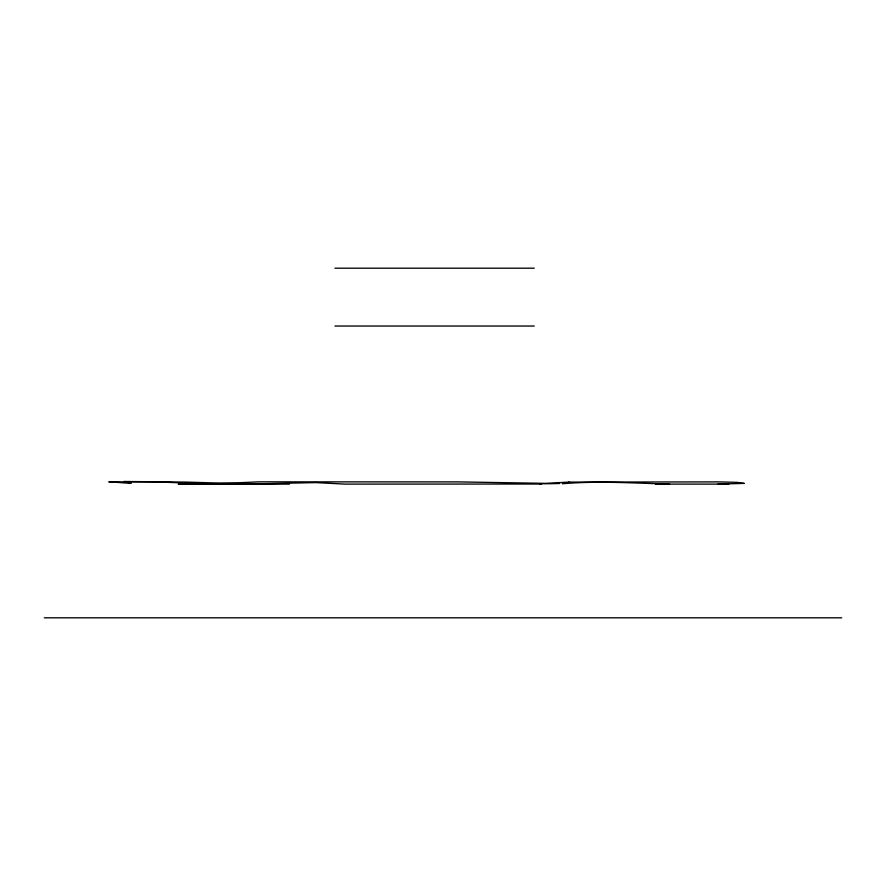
<?xml version="1.0" encoding="UTF-8"?>
<svg xmlns="http://www.w3.org/2000/svg" width="886" height="886" viewBox="0 0 886 886"><rect width="100%" height="100%" fill="white"/><g stroke="black" fill="none" stroke-linecap="round" stroke-linejoin="round"><path stroke-width="1.33" d="M559.952 482.56L545.61 483.357L458.494 481.895L258.646 481.851L220.326 483.579L178.662 484.11M562.422 483.734C598.249 480.71 633.822 483.158 669.583 484.11M568.646 482.095L718.59 481.895L737.562 482.383L744.318 483.391L717.97 484.11M541.479 484.022L345.152 484.11L315.527 482.604L250.55 484L186.149 482.095L124.029 481.475L131.217 483.224L130.641 483.357L109.598 481.851M334.919 268.192L534.258 268.192M334.919 326.037L534.258 326.037M108.579 481.851L154.795 481.895L205.818 483.734L245.322 484.11M178.23 484.11L289.456 484.11M655.507 484.11L728.857 484.11M44.3 617.808L841.7 617.808M559.609 483.534A107.516 4.463 0.7 0 1 539.297 483.778M560.317 482.593A51.51 3.666 3.1 0 1 569.133 482.161"/></g></svg>
